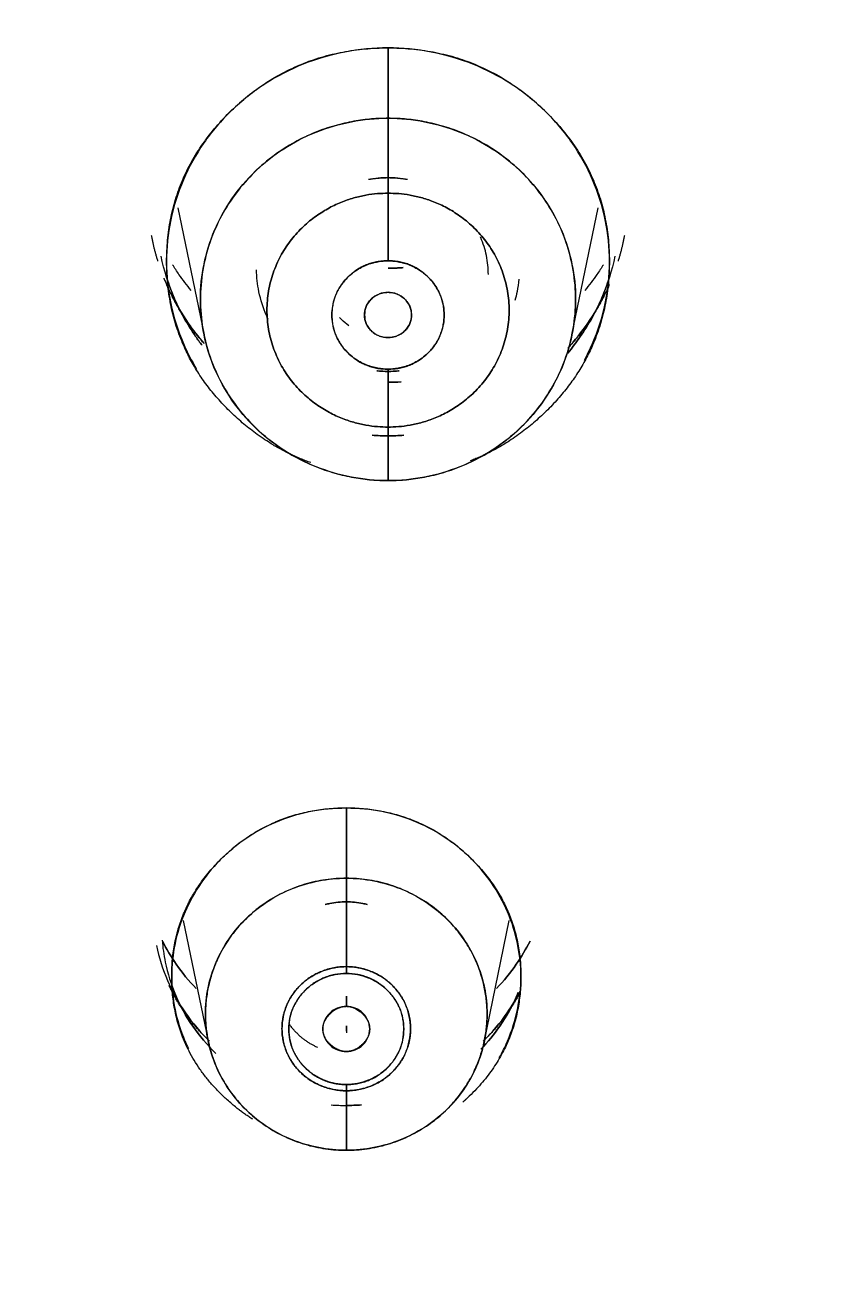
# Model space of a CAD drawing. Header units: inches. Extents: x 1105 to 1525, y -292 to 302.
# Drawn here: x 1216.62 to 1224.23, y 3.54 to 15.59 of the extents above; entities that cross this region are included whole.
import ezdxf

# ---------------------------------------------------------------- set-up
doc = ezdxf.new("R2010")
doc.units = ezdxf.units.IN
doc.header["$LTSCALE"] = 2.42
doc.header["$MEASUREMENT"] = 0
doc.header["$PDMODE"] = 3
doc.header["$PDSIZE"] = 0.3125
doc.layers.get('0').update_dxf_attribs({"linetype": 'CONTINUOUS'})
doc.layers.get('Defpoints').update_dxf_attribs({"linetype": 'CONTINUOUS'})
doc.layers.add('DIM', color=3, linetype='CONTINUOUS', lineweight=18)
doc.styles.get("Standard").update_dxf_attribs({"font": 'arial.ttf', "width": 0.8})
doc.dimstyles.new('ISO-25', dxfattribs={"dimtxt": 5, "dimasz": 2.5, "dimexe": 1.25, "dimexo": 0.625, "dimgap": 2, "dimtad": 1, "dimtih": 1, "dimtoh": 1, "dimdec": 1, "dimdsep": 46, "dimtxsty": 'Standard', "dimcen": 0, "dimclrd": 3, "dimclre": 3, "dimclrt": 4, "dimadec": 0, "dimazin": 0, "dimtfac": 1, "dimtdec": 1, "dimtmove": 0, "dimatfit": 3, "dimfxl": 1, "dimarcsym": 0})

# ---------------------------------------------------------------- blocks, each defined once
blk = doc.blocks.new('*D1')
at = {"layer": 'Defpoints', "color": 0, "transparency": 16777216}
for p in [(1211.201, 101.815), (1211.201, -172.578), (1309.638, -172.578)]:
    blk.add_point(p, dxfattribs=at)
at = {"layer": 'DIM', "color": 3, "lineweight": -2, "transparency": 16777216}
for p, q in [((1211.826, 101.815), (1310.888, 101.815)), ((1309.638, 96.815), (1309.638, -30.872)), ((1309.638, -167.578), (1309.638, -39.892)), ((1211.826, -172.578), (1310.888, -172.578))]:
    blk.add_line(p, q, dxfattribs=at)
at = {"layer": 'DIM', "color": 3, "transparency": 16777216}
for points in [[(1308.805, 96.815), (1310.472, 96.815), (1309.638, 101.815)], [(1308.805, -167.578), (1310.472, -167.578), (1309.638, -172.578)]]:
    blk.add_solid(points, dxfattribs=at)
at = {"layer": 'DIM', "color": 4, "transparency": 16777216, "insert": (1309.638, -35.382), "char_height": 5, "attachment_point": 5}
blk.add_mtext('274.4', dxfattribs=at)

msp = doc.modelspace()

# ---------------------------------------------------------------- linework, layer by layer
at = {"linetype": 'Continuous', "lineweight": 18, "extrusion": (0, 1, 0)}
for p, q in [((1218.084, 13.837), (1218.336, 12.617)), ((1221.865, 12.617), (1222.117, 13.837)), ((1218.137, 7), (1218.376, 5.843)), ((1221.025, 5.843), (1221.264, 7))]:
    msp.add_line(p, q, dxfattribs=at)
at = {"linetype": 'Continuous', "lineweight": 18}
for points, degree, knots in [([(1195.817, 93.394), (1202.015, 94.846), (1208.388, 95.111), (1213.318, 95.316), (1218.223, 94.804), (1224.622, 94.135), (1230.757, 92.275), (1238.11, 90.045), (1244.729, 86.221), (1251.525, 82.295), (1257.155, 76.908), (1262.782, 71.525), (1266.914, 64.997), (1271.044, 58.472), (1273.44, 51.181), (1275.835, 43.891), (1276.356, 36.257), (1276.877, 28.632), (1275.497, 21.105), (1274.115, 13.574), (1270.908, 6.579), (1268.052, 0.347), (1263.883, -5.15), (1257.961, -12.96), (1249.886, -18.696), (1244.869, -22.26), (1239.241, -24.844)], 2, [0, 0, 0, 0.125, 0.125, 0.1875, 0.1875, 0.25, 0.25, 0.3125, 0.3125, 0.375, 0.375, 0.4375, 0.4375, 0.5, 0.5, 0.5625, 0.5625, 0.625, 0.625, 0.6875, 0.6875, 0.75, 0.75, 0.875, 0.875, 1, 1, 1]), ([(1239.241, -24.844), (1239.945, -24.521), (1241.272, -23.883), (1243.174, -22.889), (1245.001, -21.861), (1246.885, -20.721), (1248.901, -19.401), (1251.067, -17.862), (1253.381, -16.063), (1255.852, -13.947), (1258.478, -11.445), (1261.219, -8.502), (1263.993, -5.097), (1266.701, -1.233), (1269.256, 3.091), (1271.566, 7.863), (1273.516, 12.997), (1275.013, 18.357), (1276.016, 23.822), (1276.519, 29.339), (1276.519, 34.879), (1276.016, 40.4), (1275.013, 45.856), (1273.519, 51.206), (1271.546, 56.409), (1269.108, 61.424), (1266.224, 66.213), (1262.916, 70.741), (1259.21, 74.971), (1255.137, 78.868), (1250.725, 82.407), (1245.994, 85.568), (1241.004, 88.308), (1235.91, 90.561), (1230.9, 92.3), (1226.102, 93.564), (1221.565, 94.42), (1217.342, 94.931), (1213.501, 95.163), (1210.069, 95.186), (1207.014, 95.06), (1204.285, 94.831), (1201.84, 94.532), (1199.657, 94.187), (1197.676, 93.811), (1196.425, 93.537), (1195.817, 93.394)], 3, [0, 0, 0, 0, 0.012202, 0.023189, 0.033858, 0.045296, 0.057999, 0.071972, 0.087381, 0.104481, 0.123651, 0.145097, 0.168608, 0.193819, 0.220656, 0.249232, 0.279085, 0.309194, 0.339088, 0.368937, 0.398843, 0.428755, 0.458652, 0.488547, 0.518447, 0.548347, 0.57824, 0.608136, 0.638049, 0.667943, 0.697772, 0.727718, 0.757896, 0.787508, 0.81533, 0.841142, 0.865293, 0.887639, 0.907732, 0.925508, 0.941345, 0.955585, 0.96839, 0.979913, 0.990205, 1, 1, 1, 1]), ([(1195.887, 93.19), (1196.492, 93.332), (1197.738, 93.605), (1199.71, 93.979), (1201.883, 94.322), (1204.316, 94.62), (1207.033, 94.848), (1210.074, 94.973), (1213.49, 94.95), (1217.314, 94.719), (1221.518, 94.21), (1226.034, 93.358), (1230.81, 92.1), (1235.796, 90.369), (1240.867, 88.127), (1245.834, 85.4), (1250.543, 82.252), (1254.935, 78.73), (1258.989, 74.851), (1262.678, 70.64), (1265.971, 66.134), (1268.842, 61.366), (1271.269, 56.374), (1273.233, 51.195), (1274.72, 45.87), (1275.718, 40.438), (1276.219, 34.943), (1276.219, 29.429), (1275.719, 23.937), (1274.72, 18.497), (1273.23, 13.162), (1271.289, 8.051), (1268.99, 3.302), (1266.446, -1.003), (1263.75, -4.849), (1260.989, -8.238), (1258.26, -11.168), (1255.647, -13.658), (1253.187, -15.765), (1250.884, -17.555), (1248.728, -19.088), (1246.721, -20.401), (1244.846, -21.536), (1243.027, -22.56), (1241.133, -23.549), (1239.813, -24.184), (1239.113, -24.505)], 3, [0, 0, 0, 0, 0.009795, 0.020087, 0.03161, 0.044415, 0.058655, 0.074492, 0.092268, 0.112361, 0.134707, 0.158858, 0.18467, 0.212492, 0.242104, 0.272282, 0.302228, 0.332057, 0.361951, 0.391864, 0.42176, 0.451653, 0.481553, 0.511453, 0.541348, 0.571245, 0.601157, 0.631063, 0.660912, 0.690806, 0.720915, 0.750768, 0.779344, 0.806181, 0.831392, 0.854903, 0.876349, 0.895519, 0.912619, 0.928028, 0.942001, 0.954704, 0.966142, 0.976811, 0.987798, 1, 1, 1, 1]), ([(1238.926, -24.204), (1244.594, -21.601), (1249.636, -17.993), (1253.679, -15.099), (1257.214, -11.632), (1261.748, -7.184), (1265.281, -1.952), (1269.377, 4.114), (1271.926, 10.932), (1274.313, 17.314), (1275.221, 24.04), (1276.204, 31.32), (1275.41, 38.624), (1274.478, 47.195), (1271.171, 55.203), (1268.094, 62.655), (1263.166, 69.11), (1259.017, 74.545), (1253.753, 79.002), (1248.176, 83.723), (1241.629, 87.101), (1235.346, 90.344), (1228.485, 92.185), (1218.496, 94.865), (1208.135, 94.39), (1201.98, 94.108), (1195.989, 92.705)], 2, [0, 0, 0, 0.125, 0.125, 0.1875, 0.1875, 0.25, 0.25, 0.3125, 0.3125, 0.375, 0.375, 0.4375, 0.4375, 0.5, 0.5, 0.5625, 0.5625, 0.625, 0.625, 0.6875, 0.6875, 0.75, 0.75, 0.875, 0.875, 1, 1, 1]), ([(1195.989, 92.705), (1196.681, 92.867), (1198.001, 93.154), (1199.941, 93.514), (1201.848, 93.812), (1203.864, 94.068), (1206.081, 94.278), (1208.538, 94.424), (1211.258, 94.481), (1214.287, 94.415), (1217.665, 94.179), (1221.39, 93.718), (1225.413, 92.977), (1229.663, 91.91), (1234.077, 90.476), (1238.587, 88.642), (1243.083, 86.403), (1247.409, 83.81), (1251.422, 80.959), (1255.075, 77.927), (1258.424, 74.708), (1261.577, 71.202), (1264.604, 67.271), (1267.483, 62.819), (1270.107, 57.845), (1272.33, 52.456), (1274.036, 46.829), (1275.168, 41.173), (1275.735, 35.705), (1275.811, 30.574), (1275.491, 25.797), (1274.836, 21.258), (1273.845, 16.787), (1272.478, 12.274), (1270.697, 7.727), (1268.522, 3.274), (1266.041, -0.911), (1263.375, -4.71), (1260.618, -8.09), (1257.835, -11.072), (1255.092, -13.667), (1252.471, -15.879), (1250.029, -17.736), (1247.779, -19.294), (1245.71, -20.607), (1243.81, -21.721), (1242.074, -22.664), (1240.467, -23.48), (1239.433, -23.971), (1238.926, -24.204)], 3, [0, 0, 0, 0, 0.011269, 0.021419, 0.031278, 0.041852, 0.053605, 0.066538, 0.08081, 0.096678, 0.114498, 0.1344, 0.156117, 0.179301, 0.203861, 0.229789, 0.256714, 0.283873, 0.310306, 0.335514, 0.360061, 0.38505, 0.41157, 0.440282, 0.471001, 0.502948, 0.535235, 0.566974, 0.597228, 0.625207, 0.651, 0.675617, 0.700265, 0.725877, 0.752635, 0.779868, 0.806498, 0.831609, 0.855023, 0.876985, 0.897373, 0.915773, 0.93207, 0.946569, 0.959582, 0.971263, 0.981756, 0.991115, 1, 1, 1, 1]), ([(1220.101, 15.37), (1219.962, 15.37), (1219.823, 15.356), (1219.55, 15.304), (1219.416, 15.265), (1219.16, 15.162), (1219.037, 15.099), (1218.805, 14.949), (1218.698, 14.864), (1218.501, 14.674), (1218.412, 14.57), (1218.258, 14.347), (1218.192, 14.228), (1218.086, 13.98), (1218.045, 13.851), (1217.991, 13.587), (1217.977, 13.453), (1217.977, 13.185), (1217.991, 13.05), (1218.045, 12.787), (1218.086, 12.658), (1218.175, 12.449), (1218.218, 12.367), (1218.265, 12.288)], 3, [0, 0, 0, 0, 0.093607, 0.093607, 0.187213, 0.187213, 0.28082, 0.28082, 0.374427, 0.374427, 0.468033, 0.468033, 0.56164, 0.56164, 0.655247, 0.655247, 0.748853, 0.748853, 0.84246, 0.84246, 0.936067, 0.936067, 1, 1, 1, 1]), ([(1219.359, 11.391), (1218.94, 11.54), (1217.978, 12.469), (1217.977, 14.168), (1219.221, 15.37), (1220.101, 15.37)], 2, [0, 0, 0, 0.154498, 0.436332, 0.718166, 1, 1, 1]), ([(1221.984, 12.373), (1222.012, 12.426), (1222.038, 12.479), (1222.115, 12.658), (1222.156, 12.787), (1222.21, 13.05), (1222.224, 13.185), (1222.224, 13.453), (1222.21, 13.587), (1222.156, 13.851), (1222.115, 13.98), (1222.009, 14.228), (1221.943, 14.347), (1221.789, 14.57), (1221.7, 14.674), (1221.503, 14.864), (1221.396, 14.949), (1221.164, 15.099), (1221.041, 15.162), (1220.785, 15.265), (1220.651, 15.304), (1220.378, 15.356), (1220.239, 15.37), (1220.101, 15.37)], 3, [0, 0, 0, 0, 0.042329, 0.042329, 0.138096, 0.138096, 0.233863, 0.233863, 0.32963, 0.32963, 0.425397, 0.425397, 0.521165, 0.521165, 0.616932, 0.616932, 0.712699, 0.712699, 0.808466, 0.808466, 0.904233, 0.904233, 1, 1, 1, 1]), ([(1220.101, 15.37), (1220.979, 15.37), (1222.223, 14.169), (1222.224, 12.47), (1221.279, 11.557), (1220.887, 11.407)], 2, [0, 0, 0, 0.284146, 0.568293, 0.852439, 1, 1, 1]), ([(1220.101, 11.219), (1219.983, 11.219), (1219.865, 11.23), (1219.634, 11.274), (1219.521, 11.308), (1219.303, 11.395), (1219.199, 11.449), (1219.003, 11.575), (1218.911, 11.647), (1218.745, 11.808), (1218.67, 11.897), (1218.539, 12.086), (1218.483, 12.187), (1218.393, 12.397), (1218.359, 12.506), (1218.313, 12.729), (1218.301, 12.843), (1218.301, 13.071), (1218.313, 13.184), (1218.359, 13.408), (1218.393, 13.517), (1218.483, 13.727), (1218.539, 13.828), (1218.67, 14.017), (1218.745, 14.106), (1218.911, 14.266), (1219.003, 14.339), (1219.199, 14.465), (1219.303, 14.519), (1219.521, 14.606), (1219.634, 14.639), (1219.865, 14.684), (1219.983, 14.695), (1220.101, 14.695)], 3, [0, 0, 0, 0, 0.0625, 0.0625, 0.125, 0.125, 0.1875, 0.1875, 0.25, 0.25, 0.3125, 0.3125, 0.375, 0.375, 0.4375, 0.4375, 0.5, 0.5, 0.5625, 0.5625, 0.625, 0.625, 0.6875, 0.6875, 0.75, 0.75, 0.8125, 0.8125, 0.875, 0.875, 0.9375, 0.9375, 1, 1, 1, 1]), ([(1220.101, 14.695), (1220.218, 14.695), (1220.336, 14.684), (1220.567, 14.639), (1220.68, 14.606), (1220.898, 14.519), (1221.002, 14.465), (1221.198, 14.339), (1221.29, 14.266), (1221.456, 14.106), (1221.531, 14.017), (1221.662, 13.828), (1221.718, 13.727), (1221.808, 13.517), (1221.842, 13.408), (1221.888, 13.184), (1221.9, 13.071), (1221.9, 12.843), (1221.888, 12.729), (1221.842, 12.506), (1221.808, 12.397), (1221.718, 12.187), (1221.662, 12.086), (1221.531, 11.897), (1221.456, 11.808), (1221.29, 11.647), (1221.198, 11.575), (1221.002, 11.449), (1220.898, 11.395), (1220.68, 11.308), (1220.567, 11.274), (1220.336, 11.23), (1220.218, 11.219), (1220.101, 11.219)], 3, [0, 0, 0, 0, 0.0625, 0.0625, 0.125, 0.125, 0.1875, 0.1875, 0.25, 0.25, 0.3125, 0.3125, 0.375, 0.375, 0.4375, 0.4375, 0.5, 0.5, 0.5625, 0.5625, 0.625, 0.625, 0.6875, 0.6875, 0.75, 0.75, 0.8125, 0.8125, 0.875, 0.875, 0.9375, 0.9375, 1, 1, 1, 1]), ([(1220.101, 13.327), (1220.101, 13.374), (1220.101, 13.452), (1220.101, 13.549), (1220.101, 13.65), (1220.101, 13.767), (1220.101, 13.873), (1220.101, 13.948), (1220.101, 13.976)], 3, [0, 0, 0, 0, 0.19402, 0.353607, 0.496192, 0.65417, 0.877865, 1, 1, 1, 1]), ([(1220.101, 13.976), (1220.101, 13.948), (1220.101, 13.873), (1220.101, 13.767), (1220.101, 13.65), (1220.101, 13.549), (1220.101, 13.452), (1220.101, 13.374), (1220.101, 13.327)], 3, [0, 0, 0, 0, 0.122135, 0.34583, 0.503808, 0.646393, 0.80598, 1, 1, 1, 1]), ([(1221.063, 13.196), (1221.063, 13.256), (1221.057, 13.317), (1221.032, 13.437), (1221.014, 13.495), (1220.989, 13.553), (1220.988, 13.555), (1220.987, 13.557)], 3, [0, 0, 0, 0, 0.492126, 0.492126, 0.984252, 0.984252, 1, 1, 1, 1]), ([(1218.317, 12.517), (1218.296, 12.544), (1218.275, 12.572), (1218.175, 12.718), (1218.106, 12.842), (1217.995, 13.101), (1217.953, 13.235), (1217.925, 13.372)], 3, [0, 0, 0, 0, 0.109352, 0.109352, 0.555233, 0.555233, 1, 1, 1, 1]), ([(1218.213, 13.042), (1218.172, 13.092), (1218.133, 13.144), (1218.075, 13.227), (1218.055, 13.258), (1218.035, 13.29)], 3, [0, 0, 0, 0, 0.635125, 0.635125, 1, 1, 1, 1]), ([(1222.276, 13.372), (1222.248, 13.235), (1222.206, 13.101), (1222.095, 12.842), (1222.026, 12.718), (1221.907, 12.546), (1221.867, 12.493), (1221.824, 12.442)], 3, [0, 0, 0, 0, 0.404255, 0.404255, 0.809524, 0.809524, 1, 1, 1, 1]), ([(1222.166, 13.29), (1222.146, 13.258), (1222.126, 13.227), (1222.068, 13.144), (1222.029, 13.092), (1221.988, 13.042)], 3, [0, 0, 0, 0, 0.364874, 0.364874, 1, 1, 1, 1]), ([(1218.336, 12.535), (1218.109, 12.795), (1217.962, 13.137), (1217.953, 13.16)], 2, [0, 0, 0, 0.933254, 1, 1, 1]), ([(1217.978, 13.166), (1217.999, 13.1), (1218.023, 13.035), (1218.106, 12.842), (1218.175, 12.718), (1218.275, 12.572), (1218.296, 12.544), (1218.317, 12.517)], 3, [0, 0, 0, 0, 0.28269, 0.28269, 0.858727, 0.858727, 1, 1, 1, 1]), ([(1218.95, 12.77), (1218.944, 12.781), (1218.94, 12.792), (1218.903, 12.876), (1218.879, 12.953), (1218.849, 13.1), (1218.841, 13.171), (1218.839, 13.241)], 3, [0, 0, 0, 0, 0.07402, 0.07402, 0.565844, 0.565844, 1, 1, 1, 1]), ([(1221.356, 13.151), (1221.352, 13.111), (1221.346, 13.071), (1221.332, 13.003), (1221.325, 12.975), (1221.318, 12.948)], 3, [0, 0, 0, 0, 0.583551, 0.583551, 1, 1, 1, 1]), ([(1221.824, 12.442), (1221.867, 12.493), (1221.907, 12.546), (1222.026, 12.718), (1222.095, 12.842), (1222.178, 13.035), (1222.202, 13.1), (1222.223, 13.166)], 3, [0, 0, 0, 0, 0.239705, 0.239705, 0.749713, 0.749713, 1, 1, 1, 1]), ([(1218.018, 13.013), (1218.067, 12.915), (1218.122, 12.82), (1218.231, 12.662), (1218.282, 12.597), (1218.336, 12.535)], 3, [0, 0, 0, 0, 0.572443, 0.572443, 1, 1, 1, 1]), ([(1220.101, 13.025), (1220.071, 13.025), (1220.042, 13.019), (1219.987, 12.997), (1219.962, 12.981), (1219.921, 12.941), (1219.904, 12.917), (1219.881, 12.864), (1219.876, 12.836), (1219.876, 12.779), (1219.881, 12.751), (1219.904, 12.698), (1219.921, 12.674), (1219.962, 12.634), (1219.987, 12.618), (1220.042, 12.596), (1220.071, 12.59), (1220.101, 12.59)], 3, [0, 0, 0, 0, 0.125, 0.125, 0.25, 0.25, 0.375, 0.375, 0.5, 0.5, 0.625, 0.625, 0.75, 0.75, 0.875, 0.875, 1, 1, 1, 1]), ([(1220.101, 12.59), (1220.13, 12.59), (1220.159, 12.596), (1220.214, 12.618), (1220.239, 12.634), (1220.28, 12.674), (1220.297, 12.698), (1220.32, 12.751), (1220.326, 12.779), (1220.326, 12.836), (1220.32, 12.864), (1220.297, 12.917), (1220.28, 12.941), (1220.239, 12.981), (1220.214, 12.997), (1220.159, 13.019), (1220.13, 13.025), (1220.101, 13.025)], 3, [0, 0, 0, 0, 0.125, 0.125, 0.25, 0.25, 0.375, 0.375, 0.5, 0.5, 0.625, 0.625, 0.75, 0.75, 0.875, 0.875, 1, 1, 1, 1]), ([(1221.824, 12.488), (1221.893, 12.564), (1221.958, 12.645), (1222.078, 12.818), (1222.132, 12.911), (1222.18, 13.007)], 3, [0, 0, 0, 0, 0.488018, 0.488018, 1, 1, 1, 1]), ([(1219.726, 12.705), (1219.7, 12.723), (1219.677, 12.743), (1219.648, 12.771), (1219.641, 12.777), (1219.635, 12.784)], 3, [0, 0, 0, 0, 0.77182, 0.77182, 1, 1, 1, 1]), ([(1220.101, 11.732), (1220.101, 11.755), (1220.101, 11.825), (1220.101, 11.938), (1220.101, 12.037), (1220.101, 12.115), (1220.101, 12.168), (1220.101, 12.241), (1220.101, 12.288)], 3, [0, 0, 0, 0, 0.122135, 0.34583, 0.503808, 0.646393, 0.80598, 1, 1, 1, 1]), ([(1220.101, 12.288), (1220.101, 12.241), (1220.101, 12.168), (1220.101, 12.115), (1220.101, 12.037), (1220.101, 11.938), (1220.101, 11.825), (1220.101, 11.755), (1220.101, 11.732)], 3, [0, 0, 0, 0, 0.19402, 0.353607, 0.496192, 0.65417, 0.877865, 1, 1, 1, 1]), ([(1220.101, 11.648), (1220.101, 11.655), (1220.101, 11.659), (1220.101, 11.66), (1220.101, 11.657), (1220.101, 11.652), (1220.101, 11.652), (1220.101, 11.652)], 3, [0, 0, 0, 0, 0.499964, 0.499964, 0.999928, 0.999928, 1, 1, 1, 1]), ([(1220.101, 11.652), (1220.101, 11.652), (1220.101, 11.652), (1220.101, 11.657), (1220.101, 11.66), (1220.101, 11.659), (1220.101, 11.655), (1220.101, 11.648)], 3, [0, 0, 0, 0, 0.00001, 0.00001, 0.500005, 0.500005, 1, 1, 1, 1]), ([(1219.701, 8.078), (1219.591, 8.078), (1219.481, 8.068), (1219.266, 8.026), (1219.161, 7.996), (1218.958, 7.915), (1218.861, 7.864), (1218.679, 7.747), (1218.594, 7.679), (1218.439, 7.53), (1218.369, 7.447), (1218.247, 7.271), (1218.196, 7.178), (1218.112, 6.982), (1218.08, 6.88), (1218.037, 6.673), (1218.026, 6.567), (1218.026, 6.355), (1218.037, 6.249), (1218.08, 6.041), (1218.112, 5.94), (1218.164, 5.818), (1218.175, 5.794), (1218.187, 5.77)], 3, [0, 0, 0, 0, 0.097575, 0.097575, 0.195151, 0.195151, 0.292726, 0.292726, 0.390301, 0.390301, 0.487876, 0.487876, 0.585452, 0.585452, 0.683027, 0.683027, 0.780602, 0.780602, 0.878177, 0.878177, 0.975753, 0.975753, 1, 1, 1, 1]), ([(1218.804, 5.091), (1218.652, 5.186), (1218.026, 5.79), (1218.026, 7.13), (1219.006, 8.078), (1219.701, 8.078)], 2, [0, 0, 0, 0.084511, 0.389674, 0.694837, 1, 1, 1]), ([(1219.701, 8.078), (1220.394, 8.078), (1221.375, 7.132), (1221.375, 5.792), (1220.851, 5.285), (1220.817, 5.255)], 2, [0, 0, 0, 0.325952, 0.651904, 0.977856, 1, 1, 1]), ([(1221.167, 5.681), (1221.197, 5.733), (1221.224, 5.787), (1221.289, 5.94), (1221.321, 6.041), (1221.364, 6.249), (1221.375, 6.355), (1221.375, 6.567), (1221.364, 6.673), (1221.321, 6.88), (1221.289, 6.982), (1221.206, 7.178), (1221.154, 7.271), (1221.032, 7.447), (1220.962, 7.53), (1220.807, 7.679), (1220.722, 7.747), (1220.54, 7.864), (1220.443, 7.915), (1220.24, 7.996), (1220.135, 8.026), (1219.92, 8.068), (1219.81, 8.078), (1219.701, 8.078)], 3, [0, 0, 0, 0, 0.053232, 0.053232, 0.147909, 0.147909, 0.242586, 0.242586, 0.337262, 0.337262, 0.431939, 0.431939, 0.526616, 0.526616, 0.621293, 0.621293, 0.71597, 0.71597, 0.810646, 0.810646, 0.905323, 0.905323, 1, 1, 1, 1]), ([(1219.701, 4.794), (1219.612, 4.794), (1219.524, 4.803), (1219.35, 4.836), (1219.265, 4.861), (1219.102, 4.926), (1219.024, 4.967), (1218.877, 5.061), (1218.808, 5.116), (1218.683, 5.237), (1218.627, 5.303), (1218.528, 5.445), (1218.486, 5.521), (1218.419, 5.678), (1218.393, 5.761), (1218.358, 5.928), (1218.35, 6.013), (1218.35, 6.184), (1218.358, 6.27), (1218.393, 6.437), (1218.419, 6.519), (1218.486, 6.677), (1218.528, 6.753), (1218.627, 6.895), (1218.683, 6.961), (1218.808, 7.082), (1218.877, 7.136), (1219.024, 7.231), (1219.102, 7.272), (1219.265, 7.337), (1219.35, 7.362), (1219.524, 7.395), (1219.612, 7.404), (1219.701, 7.404)], 3, [0, 0, 0, 0, 0.0625, 0.0625, 0.125, 0.125, 0.1875, 0.1875, 0.25, 0.25, 0.3125, 0.3125, 0.375, 0.375, 0.4375, 0.4375, 0.5, 0.5, 0.5625, 0.5625, 0.625, 0.625, 0.6875, 0.6875, 0.75, 0.75, 0.8125, 0.8125, 0.875, 0.875, 0.9375, 0.9375, 1, 1, 1, 1]), ([(1219.701, 7.404), (1219.789, 7.404), (1219.877, 7.395), (1220.051, 7.362), (1220.136, 7.337), (1220.299, 7.272), (1220.377, 7.231), (1220.524, 7.136), (1220.593, 7.082), (1220.718, 6.961), (1220.775, 6.895), (1220.873, 6.753), (1220.915, 6.677), (1220.982, 6.519), (1221.008, 6.437), (1221.043, 6.27), (1221.051, 6.184), (1221.051, 6.013), (1221.043, 5.928), (1221.008, 5.761), (1220.982, 5.678), (1220.915, 5.521), (1220.873, 5.445), (1220.775, 5.303), (1220.718, 5.237), (1220.593, 5.116), (1220.524, 5.061), (1220.377, 4.967), (1220.299, 4.926), (1220.136, 4.861), (1220.051, 4.836), (1219.877, 4.803), (1219.789, 4.794), (1219.701, 4.794)], 3, [0, 0, 0, 0, 0.0625, 0.0625, 0.125, 0.125, 0.1875, 0.1875, 0.25, 0.25, 0.3125, 0.3125, 0.375, 0.375, 0.4375, 0.4375, 0.5, 0.5, 0.5625, 0.5625, 0.625, 0.625, 0.6875, 0.6875, 0.75, 0.75, 0.8125, 0.8125, 0.875, 0.875, 0.9375, 0.9375, 1, 1, 1, 1]), ([(1219.701, 7.177), (1219.648, 7.177), (1219.595, 7.172), (1219.528, 7.159), (1219.513, 7.156), (1219.499, 7.152)], 3, [0, 0, 0, 0, 0.779577, 0.779577, 1, 1, 1, 1]), ([(1219.499, 7.152), (1219.513, 7.156), (1219.528, 7.159), (1219.595, 7.172), (1219.648, 7.177), (1219.701, 7.177)], 3, [0, 0, 0, 0, 0.220423, 0.220423, 1, 1, 1, 1]), ([(1219.701, 7.177), (1219.754, 7.177), (1219.807, 7.172), (1219.873, 7.159), (1219.888, 7.156), (1219.902, 7.152)], 3, [0, 0, 0, 0, 0.779577, 0.779577, 1, 1, 1, 1]), ([(1219.902, 7.152), (1219.888, 7.156), (1219.873, 7.159), (1219.807, 7.172), (1219.754, 7.177), (1219.701, 7.177)], 3, [0, 0, 0, 0, 0.220423, 0.220423, 1, 1, 1, 1]), ([(1217.881, 6.757), (1217.905, 6.643), (1217.94, 6.53), (1218.033, 6.314), (1218.09, 6.21), (1218.225, 6.015), (1218.303, 5.924), (1218.388, 5.841)], 3, [0, 0, 0, 0, 0.332777, 0.332777, 0.666389, 0.666389, 1, 1, 1, 1]), ([(1217.935, 6.81), (1217.94, 6.739), (1217.95, 6.669), (1217.987, 6.49), (1218.021, 6.383), (1218.109, 6.176), (1218.164, 6.077), (1218.293, 5.891), (1218.367, 5.804), (1218.449, 5.724)], 3, [0, 0, 0, 0, 0.173895, 0.173895, 0.449263, 0.449263, 0.724632, 0.724632, 1, 1, 1, 1]), ([(1217.938, 6.801), (1217.977, 6.724), (1218.021, 6.65), (1218.127, 6.497), (1218.19, 6.419), (1218.26, 6.346)], 3, [0, 0, 0, 0, 0.461241, 0.461241, 1, 1, 1, 1]), ([(1218.26, 6.346), (1218.19, 6.419), (1218.127, 6.497), (1218.021, 6.65), (1217.977, 6.724), (1217.938, 6.801)], 3, [0, 0, 0, 0, 0.538758, 0.538758, 1, 1, 1, 1]), ([(1221.141, 6.346), (1221.211, 6.419), (1221.274, 6.497), (1221.38, 6.65), (1221.424, 6.724), (1221.463, 6.801)], 3, [0, 0, 0, 0, 0.538758, 0.538758, 1, 1, 1, 1]), ([(1221.463, 6.801), (1221.424, 6.724), (1221.38, 6.65), (1221.274, 6.497), (1221.211, 6.419), (1221.141, 6.346)], 3, [0, 0, 0, 0, 0.461241, 0.461241, 1, 1, 1, 1]), ([(1219.701, 6.556), (1219.66, 6.556), (1219.62, 6.552), (1219.541, 6.537), (1219.502, 6.525), (1219.427, 6.496), (1219.391, 6.477), (1219.324, 6.434), (1219.293, 6.409), (1219.236, 6.354), (1219.21, 6.324), (1219.165, 6.259), (1219.146, 6.224), (1219.115, 6.152), (1219.104, 6.115), (1219.088, 6.038), (1219.084, 5.999), (1219.084, 5.921), (1219.088, 5.882), (1219.104, 5.806), (1219.115, 5.768), (1219.146, 5.696), (1219.165, 5.662), (1219.21, 5.597), (1219.236, 5.567), (1219.293, 5.511), (1219.324, 5.487), (1219.391, 5.443), (1219.427, 5.425), (1219.502, 5.395), (1219.541, 5.384), (1219.62, 5.368), (1219.66, 5.365), (1219.701, 5.365)], 3, [0, 0, 0, 0, 0.0625, 0.0625, 0.125, 0.125, 0.1875, 0.1875, 0.25, 0.25, 0.3125, 0.3125, 0.375, 0.375, 0.4375, 0.4375, 0.5, 0.5, 0.5625, 0.5625, 0.625, 0.625, 0.6875, 0.6875, 0.75, 0.75, 0.8125, 0.8125, 0.875, 0.875, 0.9375, 0.9375, 1, 1, 1, 1]), ([(1219.701, 5.365), (1219.741, 5.365), (1219.781, 5.368), (1219.86, 5.384), (1219.899, 5.395), (1219.974, 5.425), (1220.01, 5.443), (1220.077, 5.487), (1220.108, 5.511), (1220.165, 5.567), (1220.191, 5.597), (1220.236, 5.662), (1220.255, 5.696), (1220.286, 5.768), (1220.297, 5.806), (1220.313, 5.882), (1220.317, 5.921), (1220.317, 5.999), (1220.313, 6.038), (1220.297, 6.115), (1220.286, 6.152), (1220.255, 6.224), (1220.236, 6.259), (1220.191, 6.324), (1220.165, 6.354), (1220.108, 6.409), (1220.077, 6.434), (1220.01, 6.477), (1219.974, 6.496), (1219.899, 6.525), (1219.86, 6.537), (1219.781, 6.552), (1219.741, 6.556), (1219.701, 6.556)], 3, [0, 0, 0, 0, 0.0625, 0.0625, 0.125, 0.125, 0.1875, 0.1875, 0.25, 0.25, 0.3125, 0.3125, 0.375, 0.375, 0.4375, 0.4375, 0.5, 0.5, 0.5625, 0.5625, 0.625, 0.625, 0.6875, 0.6875, 0.75, 0.75, 0.8125, 0.8125, 0.875, 0.875, 0.9375, 0.9375, 1, 1, 1, 1]), ([(1219.701, 5.425), (1219.664, 5.425), (1219.628, 5.429), (1219.558, 5.442), (1219.523, 5.453), (1219.456, 5.479), (1219.424, 5.496), (1219.365, 5.534), (1219.337, 5.557), (1219.286, 5.606), (1219.263, 5.633), (1219.223, 5.691), (1219.205, 5.722), (1219.178, 5.786), (1219.167, 5.819), (1219.153, 5.888), (1219.15, 5.923), (1219.15, 5.992), (1219.153, 6.027), (1219.167, 6.095), (1219.178, 6.129), (1219.205, 6.193), (1219.223, 6.224), (1219.263, 6.282), (1219.286, 6.309), (1219.337, 6.358), (1219.365, 6.38), (1219.424, 6.419), (1219.456, 6.436), (1219.523, 6.462), (1219.558, 6.472), (1219.628, 6.486), (1219.664, 6.489), (1219.701, 6.489)], 3, [0, 0, 0, 0, 0.0625, 0.0625, 0.125, 0.125, 0.1875, 0.1875, 0.25, 0.25, 0.3125, 0.3125, 0.375, 0.375, 0.4375, 0.4375, 0.5, 0.5, 0.5625, 0.5625, 0.625, 0.625, 0.6875, 0.6875, 0.75, 0.75, 0.8125, 0.8125, 0.875, 0.875, 0.9375, 0.9375, 1, 1, 1, 1]), ([(1219.701, 6.489), (1219.737, 6.489), (1219.773, 6.486), (1219.843, 6.472), (1219.878, 6.462), (1219.945, 6.436), (1219.977, 6.419), (1220.036, 6.38), (1220.064, 6.358), (1220.115, 6.309), (1220.138, 6.282), (1220.178, 6.224), (1220.196, 6.193), (1220.223, 6.129), (1220.234, 6.095), (1220.248, 6.027), (1220.251, 5.992), (1220.251, 5.923), (1220.248, 5.888), (1220.234, 5.819), (1220.223, 5.786), (1220.196, 5.722), (1220.178, 5.691), (1220.138, 5.633), (1220.115, 5.606), (1220.064, 5.557), (1220.036, 5.534), (1219.977, 5.496), (1219.945, 5.479), (1219.878, 5.453), (1219.843, 5.442), (1219.773, 5.429), (1219.737, 5.425), (1219.701, 5.425)], 3, [0, 0, 0, 0, 0.0625, 0.0625, 0.125, 0.125, 0.1875, 0.1875, 0.25, 0.25, 0.3125, 0.3125, 0.375, 0.375, 0.4375, 0.4375, 0.5, 0.5, 0.5625, 0.5625, 0.625, 0.625, 0.6875, 0.6875, 0.75, 0.75, 0.8125, 0.8125, 0.875, 0.875, 0.9375, 0.9375, 1, 1, 1, 1]), ([(1218.449, 5.724), (1218.367, 5.804), (1218.293, 5.891), (1218.164, 6.077), (1218.109, 6.176), (1218.06, 6.292), (1218.054, 6.305), (1218.049, 6.319)], 3, [0, 0, 0, 0, 0.470256, 0.470256, 0.940513, 0.940513, 1, 1, 1, 1]), ([(1220.991, 5.763), (1221.058, 5.832), (1221.118, 5.905), (1221.237, 6.077), (1221.292, 6.176), (1221.34, 6.288), (1221.344, 6.298), (1221.347, 6.307)], 3, [0, 0, 0, 0, 0.435329, 0.435329, 0.953732, 0.953732, 1, 1, 1, 1]), ([(1221.347, 6.307), (1221.344, 6.298), (1221.34, 6.288), (1221.292, 6.176), (1221.237, 6.077), (1221.118, 5.905), (1221.058, 5.832), (1220.991, 5.763)], 3, [0, 0, 0, 0, 0.046268, 0.046268, 0.564672, 0.564672, 1, 1, 1, 1]), ([(1221.013, 5.841), (1221.099, 5.924), (1221.176, 6.015), (1221.289, 6.178), (1221.33, 6.247), (1221.366, 6.318)], 3, [0, 0, 0, 0, 0.59641, 0.59641, 1, 1, 1, 1]), ([(1219.701, 6.175), (1219.671, 6.175), (1219.642, 6.169), (1219.587, 6.147), (1219.562, 6.131), (1219.521, 6.09), (1219.504, 6.066), (1219.482, 6.014), (1219.476, 5.986), (1219.476, 5.929), (1219.482, 5.901), (1219.504, 5.848), (1219.521, 5.825), (1219.563, 5.784), (1219.588, 5.768), (1219.642, 5.747), (1219.671, 5.741), (1219.701, 5.741)], 3, [0, 0, 0, 0, 0.125, 0.125, 0.25, 0.25, 0.375, 0.375, 0.5, 0.5, 0.625, 0.625, 0.75, 0.75, 0.875, 0.875, 1, 1, 1, 1]), ([(1219.701, 5.741), (1219.62, 5.742), (1219.477, 5.875), (1219.476, 5.958), (1219.475, 6.036), (1219.549, 6.107), (1219.618, 6.174), (1219.701, 6.175)], 2, [0, 0, 0, 0.25, 0.5, 0.5, 0.75, 0.75, 1, 1, 1]), ([(1219.701, 5.741), (1219.73, 5.741), (1219.759, 5.747), (1219.813, 5.768), (1219.838, 5.784), (1219.88, 5.825), (1219.897, 5.848), (1219.919, 5.901), (1219.925, 5.929), (1219.925, 5.986), (1219.919, 6.014), (1219.897, 6.066), (1219.88, 6.09), (1219.839, 6.131), (1219.814, 6.147), (1219.759, 6.169), (1219.73, 6.175), (1219.701, 6.175)], 3, [0, 0, 0, 0, 0.125, 0.125, 0.25, 0.25, 0.375, 0.375, 0.5, 0.5, 0.625, 0.625, 0.75, 0.75, 0.875, 0.875, 1, 1, 1, 1]), ([(1219.701, 6.175), (1219.781, 6.174), (1219.924, 6.04), (1219.925, 5.958), (1219.926, 5.879), (1219.853, 5.809), (1219.783, 5.742), (1219.701, 5.741)], 2, [0, 0, 0, 0.25, 0.5, 0.5, 0.75, 0.75, 1, 1, 1]), ([(1219.423, 5.781), (1219.421, 5.782), (1219.414, 5.785), (1219.403, 5.791), (1219.389, 5.798), (1219.376, 5.805), (1219.362, 5.812), (1219.349, 5.82), (1219.336, 5.829), (1219.323, 5.838), (1219.31, 5.847), (1219.297, 5.856), (1219.284, 5.866), (1219.271, 5.876), (1219.259, 5.887), (1219.247, 5.898), (1219.234, 5.91), (1219.223, 5.922), (1219.211, 5.934), (1219.199, 5.947), (1219.188, 5.96), (1219.177, 5.973), (1219.167, 5.987), (1219.16, 5.996), (1219.157, 6)], 3, [0, 0, 0, 0, 0.02041, 0.063133, 0.106272, 0.149825, 0.193792, 0.238171, 0.282963, 0.328167, 0.373783, 0.419811, 0.466249, 0.513097, 0.560355, 0.608022, 0.656097, 0.704581, 0.753473, 0.802773, 0.852481, 0.902594, 0.953112, 1, 1, 1, 1])]:
    msp.add_open_spline(points, degree=degree, knots=knots, dxfattribs=at)
for points, degree in [([(1220.101, 14.695), (1220.101, 14.92), (1220.101, 15.145), (1220.101, 15.37)], 3), ([(1220.101, 15.37), (1220.101, 15.145), (1220.101, 14.92), (1220.101, 14.695)], 3), ([(1220.101, 14.695), (1220.101, 14.493), (1220.101, 14.247), (1220.101, 13.976)], 3), ([(1220.101, 13.976), (1220.101, 14.247), (1220.101, 14.493), (1220.101, 14.695)], 3), ([(1220.101, 14.125), (1220.038, 14.125), (1219.976, 14.119), (1219.915, 14.108)], 3), ([(1219.915, 14.109), (1220.004, 14.125), (1220.101, 14.125)], 2), ([(1220.286, 14.108), (1220.225, 14.119), (1220.163, 14.125), (1220.101, 14.125)], 3), ([(1220.101, 14.125), (1220.197, 14.125), (1220.286, 14.109)], 2), ([(1217.894, 13.324), (1217.856, 13.446), (1217.833, 13.571)], 2), ([(1222.368, 13.571), (1222.345, 13.446), (1222.307, 13.324)], 2), ([(1220.101, 13.327), (1219.878, 13.327), (1219.563, 13.023), (1219.562, 12.593), (1219.877, 12.288), (1220.101, 12.288)], 2), ([(1220.101, 12.288), (1220.323, 12.288), (1220.638, 12.591), (1220.639, 13.022), (1220.324, 13.327), (1220.101, 13.327)], 2), ([(1220.246, 13.263), (1220.198, 13.258), (1220.149, 13.256), (1220.101, 13.256)], 3), ([(1220.101, 13.256), (1220.174, 13.256), (1220.246, 13.262)], 2), ([(1220.101, 12.59), (1220.008, 12.59), (1219.876, 12.717), (1219.875, 12.897), (1220.007, 13.025), (1220.101, 13.025)], 2), ([(1220.101, 13.025), (1220.193, 13.025), (1220.325, 12.898), (1220.326, 12.718), (1220.194, 12.59), (1220.101, 12.59)], 2), ([(1222.223, 13.1), (1222.075, 12.762), (1221.824, 12.488)], 2), ([(1219.992, 12.272), (1220.028, 12.268), (1220.064, 12.266), (1220.101, 12.266)], 3), ([(1220.101, 12.266), (1220.045, 12.266), (1219.992, 12.271)], 2), ([(1220.101, 12.266), (1220.137, 12.266), (1220.173, 12.268), (1220.209, 12.272)], 3), ([(1220.209, 12.271), (1220.156, 12.266), (1220.101, 12.266)], 2), ([(1220.101, 12.162), (1220.143, 12.162), (1220.185, 12.163), (1220.228, 12.165)], 3), ([(1220.228, 12.165), (1220.185, 12.163), (1220.143, 12.162), (1220.101, 12.162)], 3), ([(1220.101, 11.732), (1220.101, 11.508), (1220.101, 11.341), (1220.101, 11.219)], 3), ([(1220.101, 11.219), (1220.101, 11.341), (1220.101, 11.508), (1220.101, 11.732)], 3), ([(1219.949, 11.653), (1220, 11.65), (1220.05, 11.648), (1220.101, 11.648)], 3), ([(1220.101, 11.648), (1220.05, 11.648), (1220, 11.65), (1219.949, 11.653)], 3), ([(1220.101, 11.648), (1220.151, 11.648), (1220.201, 11.65), (1220.252, 11.653)], 3), ([(1220.252, 11.653), (1220.201, 11.65), (1220.151, 11.648), (1220.101, 11.648)], 3), ([(1219.701, 7.404), (1219.701, 7.628), (1219.701, 7.853), (1219.701, 8.078)], 3), ([(1219.701, 8.078), (1219.701, 7.853), (1219.701, 7.628), (1219.701, 7.404)], 3), ([(1219.701, 6.489), (1219.701, 6.511), (1219.701, 6.534), (1219.701, 6.556)], 3), ([(1219.701, 6.556), (1219.701, 6.534), (1219.701, 6.511), (1219.701, 6.489)], 3), ([(1219.701, 6.489), (1219.473, 6.489), (1219.15, 6.179), (1219.149, 5.738), (1219.472, 5.425), (1219.701, 5.425)], 2), ([(1219.701, 5.425), (1219.928, 5.425), (1220.251, 5.736), (1220.252, 6.177), (1219.929, 6.489), (1219.701, 6.489)], 2), ([(1218.388, 5.841), (1218.136, 6.084), (1218.001, 6.374)], 2), ([(1219.701, 6.175), (1219.701, 6.207), (1219.701, 6.24), (1219.701, 6.272)], 3), ([(1219.701, 6.272), (1219.701, 6.24), (1219.701, 6.207), (1219.701, 6.175)], 3), ([(1221.362, 6.299), (1221.232, 6.053), (1221.013, 5.841)], 2), ([(1219.701, 5.988), (1219.701, 5.966), (1219.701, 5.944), (1219.701, 5.922)], 3), ([(1219.701, 5.938), (1219.701, 5.955), (1219.701, 5.971), (1219.701, 5.988)], 3), ([(1219.701, 5.365), (1219.701, 5.383), (1219.701, 5.404), (1219.701, 5.425)], 3), ([(1219.701, 5.425), (1219.701, 5.404), (1219.701, 5.383), (1219.701, 5.365)], 3), ([(1219.556, 5.229), (1219.604, 5.226), (1219.652, 5.224), (1219.701, 5.224)], 3), ([(1219.701, 5.224), (1219.749, 5.224), (1219.797, 5.226), (1219.845, 5.229)], 3), ([(1219.845, 5.229), (1219.797, 5.226), (1219.749, 5.224), (1219.701, 5.224)], 3)]:
    msp.add_open_spline(points, degree=degree, dxfattribs=at)
for points, weights in [([(1220.101, 14.695), (1216.502, 14.695), (1216.502, 11.219), (1220.101, 11.219)], [1, 0.333333333333, 0.333333333333, 1]), ([(1220.101, 11.219), (1223.699, 11.219), (1223.699, 14.695), (1220.101, 14.695)], [1, 0.333333333333, 0.333333333333, 1]), ([(1220.101, 13.976), (1217.778, 13.976), (1217.778, 11.732), (1220.101, 11.732)], [1, 0.333333333333, 0.333333333333, 1]), ([(1220.101, 11.732), (1217.778, 11.732), (1217.778, 13.976), (1220.101, 13.976)], [1, 0.333333333333, 0.333333333333, 1]), ([(1220.101, 11.732), (1222.423, 11.732), (1222.423, 13.976), (1220.101, 13.976)], [1, 0.333333333333, 0.333333333333, 1]), ([(1220.101, 13.976), (1222.423, 13.976), (1222.423, 11.732), (1220.101, 11.732)], [1, 0.333333333333, 0.333333333333, 1]), ([(1220.101, 12.288), (1219.025, 12.288), (1219.025, 13.327), (1220.101, 13.327)], [1, 0.333333333333, 0.333333333333, 1]), ([(1220.101, 13.327), (1221.176, 13.327), (1221.176, 12.288), (1220.101, 12.288)], [1, 0.333333333333, 0.333333333333, 1]), ([(1219.701, 7.404), (1219.701, 7.158), (1219.701, 6.867), (1219.701, 6.556)], [1.07658400383, 1.04568796523, 1.04568796523, 1.07658400384]), ([(1219.701, 6.556), (1219.701, 6.867), (1219.701, 7.158), (1219.701, 7.404)], [1.07658400384, 1.04568796523, 1.04568796523, 1.07658400383]), ([(1219.701, 6.994), (1219.701, 6.903), (1219.701, 6.815), (1219.701, 6.737)], [1.06552963954, 1.01778845855, 0.996133416348, 1.00056451293]), ([(1219.701, 6.544), (1219.701, 6.59), (1219.701, 6.683), (1219.701, 6.812)], [1.12586253621, 1.02730249381, 0.98662751942, 1.00383761304]), ([(1219.701, 5.365), (1219.701, 5.107), (1219.701, 4.911), (1219.701, 4.794)], [1.07658400384, 1.04568796523, 1.04568796523, 1.07658400383]), ([(1219.701, 4.794), (1219.701, 4.911), (1219.701, 5.107), (1219.701, 5.365)], [1.07658400383, 1.04568796523, 1.04568796523, 1.07658400383])]:
    msp.add_rational_spline(points, weights, degree=3, dxfattribs=at)
for points in [[(1219.701, 7.404), (1218.864, 7.404), (1218.35, 6.819), (1218.35, 6.099), (1218.35, 5.379), (1218.864, 4.794), (1219.701, 4.794)], [(1219.701, 4.794), (1220.537, 4.794), (1221.051, 5.379), (1221.051, 6.099), (1221.051, 6.819), (1220.537, 7.404), (1219.701, 7.404)], [(1219.701, 5.365), (1219.319, 5.365), (1219.084, 5.632), (1219.084, 5.96), (1219.084, 6.289), (1219.319, 6.556), (1219.701, 6.556)], [(1219.701, 6.556), (1220.082, 6.556), (1220.317, 6.289), (1220.317, 5.96), (1220.317, 5.632), (1220.082, 5.365), (1219.701, 5.365)]]:
    msp.add_rational_spline(points, [1.07658400383, 0.9418494422, 1.05653471293, 1.42063981603, 1.05653471293, 0.9418494422, 1.07658400383], degree=3, knots=[0, 0, 0, 0, 0.5, 0.5, 0.5, 1, 1, 1, 1], dxfattribs=at)

# ---------------------------------------------------------------- dimensions: what is measured, and where the dimension line sits
at = {"layer": 'DIM'}
dim = msp.add_linear_dim(base=(1309.638, -172.578), p1=(1211.201, 101.815), p2=(1211.201, -172.578), angle=90, dimstyle='ISO-25', override={"dimasz": 5, "dimtad": 0}, dxfattribs=at)
dim.commit()
dim.dimension.update_dxf_attribs({"geometry": '*D1', "text_midpoint": (1309.638, -35.382)})

doc.saveas('drawing.dxf')
